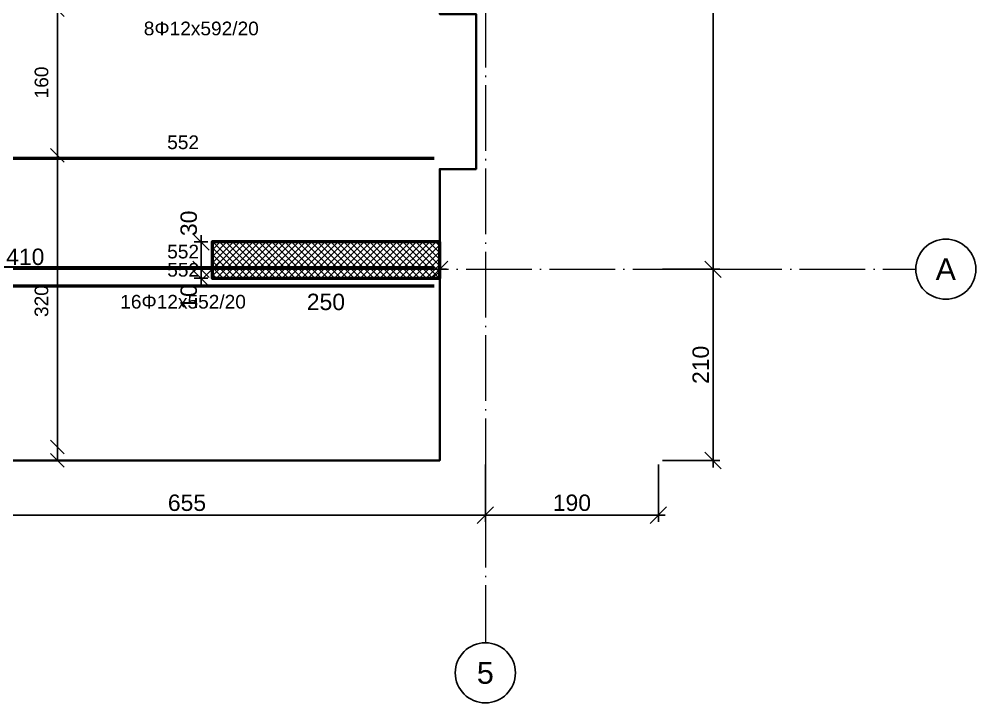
# Model space of a CAD drawing. Header units: millimetres. Extents: x -404 to 6018, y -5139 to 7890.
# Drawn here: x 1148 to 2198, y -466 to 285 of the extents above; entities that cross this region are included whole.
import ezdxf
from ezdxf.enums import TextEntityAlignment as Align

# ---------------------------------------------------------------- set-up
doc = ezdxf.new("R2010")
doc.units = ezdxf.units.MM
doc.linetypes.add('ZWCAD_ISO04W100', pattern=[30.5, 24, -3, 0.5, -3])
for name, color, linetype, lineweight in [('AXIS LINES', 255, 'ZWCAD_ISO04W100', 13), ('SLAB', 3, 'Continuous', 35), ('WALL', 10, 'Continuous', 53)]:
    doc.layers.add(name, color=color, linetype=linetype, lineweight=lineweight)
for name, color, linetype in [('FLOOR', 3, 'Continuous'), ('FW_AXIS', 7, 'Continuous'), ('FW_DIM', 7, 'Continuous'), ('FW_WALL_HATCH', 8, 'Continuous'), ('REB_BOT_MESH_X', 5, 'Continuous'), ('REB_BOT_MESH_X_RANGE', 5, 'Continuous'), ('REB_BOT_MESH_X_TEXT', 5, 'Continuous')]:
    doc.layers.add(name, color=color, linetype=linetype)
doc.styles.add('REBAR_TXT', font='arial.ttf')
doc.styles.get("Standard").update_dxf_attribs({"font": 'arial.ttf'})
doc.dimstyles.new('FW_DIM', dxfattribs={"dimtxt": 18, "dimasz": 9, "dimexe": 7.5, "dimexo": 4.5, "dimgap": 4.5, "dimtad": 1, "dimdec": 0, "dimtxsty": 'Standard', "dimtsz": 9, "dimcen": 2.5, "dimdle": 7.5, "dimclrd": 256, "dimclre": 256, "dimclrt": 7, "dimazin": 3, "dimtfac": 1, "dimtmove": 2, "dimatfit": 3})
doc.dimstyles.new('REBAR M-200', dxfattribs={"dimtxt": 15, "dimasz": 15, "dimexe": 25, "dimexo": 12.5, "dimgap": 10, "dimtad": 1, "dimdec": 0, "dimtxsty": 'Standard', "dimblk": 'NONE', "dimcen": 50, "dimse1": 1, "dimse2": 1, "dimclrd": 6, "dimclre": 6, "dimclrt": 7, "dimazin": 3, "dimtfac": 1, "dimtmove": 2, "dimatfit": 3, "dimldrblk": 'NONE', "dimlwd": 53})
doc.dimstyles.new('REBAR RANGE', dxfattribs={"dimtxt": 15, "dimasz": 2.5, "dimexe": 0, "dimexo": 0, "dimgap": 10, "dimtad": 1, "dimdec": 0, "dimtxsty": 'Standard', "dimtsz": 7.5, "dimcen": 2.5, "dimse1": 1, "dimse2": 1, "dimclrd": 6, "dimclre": 6, "dimclrt": 7, "dimazin": 3, "dimtfac": 1, "dimtmove": 2, "dimatfit": 3, "dimlwd": 25})

# ---------------------------------------------------------------- blocks, each defined once
blk = doc.blocks.new('*D313')
at = {"color": 6, "lineweight": 53}
blk.add_line((1052.5, -8.25), (1604, -8.25), dxfattribs=at)
at = {"layer": 'Defpoints'}
for p in [(1052.5, -8.25), (1052.5, -8.25), (1604, -8.25)]:
    blk.add_point(p, dxfattribs=at)
at = {"layer": 'REB_BOT_MESH_X', "color": 7, "insert": (1328.25, 9.25), "char_height": 15, "attachment_point": 5}
blk.add_mtext('552', dxfattribs=at)
blk = doc.blocks.new('_NONE')
blk = doc.blocks.new('*D359')
at = {"color": 6, "lineweight": 53}
blk.add_line((1052.5, 131.75), (1604, 131.75), dxfattribs=at)
at = {"layer": 'Defpoints'}
for p in [(1052.5, 131.75), (1052.5, 131.75), (1604, 131.75)]:
    blk.add_point(p, dxfattribs=at)
at = {"layer": 'REB_BOT_MESH_X', "color": 7, "insert": (1328.25, 149.25), "char_height": 15, "attachment_point": 5}
blk.add_mtext('552', dxfattribs=at)
blk = doc.blocks.new('*D415')
at = {"color": 6, "lineweight": 53}
blk.add_line((1052.5, 11.75), (1604, 11.75), dxfattribs=at)
at = {"layer": 'Defpoints'}
for p in [(1052.5, 11.75), (1052.5, 11.75), (1604, 11.75)]:
    blk.add_point(p, dxfattribs=at)
at = {"layer": 'REB_BOT_MESH_X', "color": 7, "insert": (1328.25, 29.25), "char_height": 15, "attachment_point": 5}
blk.add_mtext('552', dxfattribs=at)
blk = doc.blocks.new('_Oblique')
at = {"color": 0, "linetype": 'ByBlock', "lineweight": -2}
blk.add_line((-0.5, -0.5), (0.5, 0.5), dxfattribs=at)
blk = doc.blocks.new('*D476')
at = {"color": 6, "lineweight": 25}
blk.add_line((1190.375, -185), (1190.375, 135), dxfattribs=at)
at = {"layer": 'Defpoints'}
for p in [(1190.375, 135), (1190.375, -185), (1190.375, -185)]:
    blk.add_point(p, dxfattribs=at)
at = {"layer": 'REB_BOT_MESH_X_RANGE', "color": 6, "xscale": 15, "yscale": 15, "rotation": 90}
for p in [(1190.375, 135), (1190.375, -185)]:
    blk.add_blockref('_OBLIQUE', p, dxfattribs=at)
at = {"layer": 'REB_BOT_MESH_X_RANGE', "color": 7, "insert": (1172.875, -25), "char_height": 15, "attachment_point": 5, "rotation": 90}
blk.add_mtext('320', dxfattribs=at)
blk = doc.blocks.new('*D486')
at = {"color": 6, "lineweight": 25}
blk.add_line((1190.375, 135), (1190.375, 295), dxfattribs=at)
at = {"layer": 'Defpoints'}
for p in [(1190.375, 295), (1190.375, 135), (1190.375, 135)]:
    blk.add_point(p, dxfattribs=at)
at = {"layer": 'REB_BOT_MESH_X_RANGE', "color": 6, "xscale": 15, "yscale": 15, "rotation": 90}
for p in [(1190.375, 295), (1190.375, 135)]:
    blk.add_blockref('_OBLIQUE', p, dxfattribs=at)
at = {"layer": 'REB_BOT_MESH_X_RANGE', "color": 7, "insert": (1172.875, 215), "char_height": 15, "attachment_point": 5, "rotation": 90}
blk.add_mtext('160', dxfattribs=at)
blk = doc.blocks.new('*D496')
at = {"color": 6, "lineweight": 25}
blk.add_line((1190.375, -199.90001), (1190.375, 1895), dxfattribs=at)
at = {"layer": 'Defpoints'}
for p in [(1190.375, 1895), (1190.375, -199.90001), (1190.375, -199.90001)]:
    blk.add_point(p, dxfattribs=at)
at = {"layer": 'REB_BOT_MESH_X_RANGE', "color": 6, "xscale": 15, "yscale": 15, "rotation": 90}
for p in [(1190.375, 1895), (1190.375, -199.90001)]:
    blk.add_blockref('_OBLIQUE', p, dxfattribs=at)
at = {"layer": 'REB_BOT_MESH_X_RANGE', "color": 7, "insert": (1172.875, 847.549995), "char_height": 15, "attachment_point": 5, "rotation": 90}
blk.add_mtext('2095', dxfattribs=at)
blk = doc.blocks.new('*D519')
for p, q in [((1348, -7.5), (1348, 17.5)), ((1355.5, 10), (1340.5, 10)), ((1355.5, 0), (1340.5, 0))]:
    blk.add_line(p, q)
at = {"layer": 'Defpoints'}
for p in [(1348, 0), (1360, 10), (1360, 0)]:
    blk.add_point(p, dxfattribs=at)
at = {"layer": 'FW_DIM', "xscale": 18, "yscale": 18, "rotation": 90}
for p in [(1348, 10), (1348, 0)]:
    blk.add_blockref('_OBLIQUE', p, dxfattribs=at)
at = {"layer": 'FW_DIM', "color": 7, "insert": (1334.5, -20.4), "char_height": 18, "attachment_point": 5, "rotation": 90}
blk.add_mtext('10', dxfattribs=at)
blk = doc.blocks.new('*D520')
for p, q in [((1348, 2.5), (1348, 47.5)), ((1355.5, 40), (1340.5, 40)), ((1355.5, 10), (1340.5, 10))]:
    blk.add_line(p, q)
at = {"layer": 'Defpoints'}
for p in [(1360, 40), (1348, 10), (1360, 10)]:
    blk.add_point(p, dxfattribs=at)
at = {"layer": 'FW_DIM', "xscale": 18, "yscale": 18, "rotation": 90}
for p in [(1348, 40), (1348, 10)]:
    blk.add_blockref('_OBLIQUE', p, dxfattribs=at)
at = {"layer": 'FW_DIM', "color": 7, "insert": (1334.5, 60.4), "char_height": 18, "attachment_point": 5, "rotation": 90}
blk.add_mtext('30', dxfattribs=at)
blk = doc.blocks.new('*D582')
for p, q in [((950, 14.5), (950, 17.5)), ((1360, 14.5), (1360, 17.5)), ((942.5, 10), (1367.5, 10))]:
    blk.add_line(p, q)
at = {"layer": 'Defpoints'}
for p in [(950, 10), (950, 10), (1360, 10)]:
    blk.add_point(p, dxfattribs=at)
at = {"layer": 'FW_DIM', "xscale": 18, "yscale": 18}
for p in [(950, 10), (1360, 10)]:
    blk.add_blockref('_OBLIQUE', p, dxfattribs=at)
at = {"layer": 'FW_DIM', "color": 7, "insert": (1155, 23.5), "char_height": 18, "attachment_point": 5}
blk.add_mtext('410', dxfattribs=at)
blk = doc.blocks.new('*D583')
for p, q in [((1360, 14.5), (1360, 17.5)), ((1610, 14.5), (1610, 17.5)), ((1352.5, 10), (1617.5, 10))]:
    blk.add_line(p, q)
at = {"layer": 'Defpoints'}
for p in [(1360, 10), (1360, 10), (1610, 10)]:
    blk.add_point(p, dxfattribs=at)
at = {"layer": 'FW_DIM', "xscale": 18, "yscale": 18}
for p in [(1360, 10), (1610, 10)]:
    blk.add_blockref('_OBLIQUE', p, dxfattribs=at)
at = {"layer": 'FW_DIM', "color": 7, "insert": (1485, -26), "char_height": 18, "attachment_point": 5}
blk.add_mtext('250', dxfattribs=at)
blk = doc.blocks.new('*D679')
for p, q in [((1005, -204.5), (1005, -267.5)), ((1660, -204.5), (1660, -267.5)), ((997.5, -260), (1667.5, -260))]:
    blk.add_line(p, q)
at = {"layer": 'Defpoints'}
for p in [(1005, -200), (1660, -200), (1005, -260)]:
    blk.add_point(p, dxfattribs=at)
at = {"layer": 'FW_DIM', "xscale": 18, "yscale": 18}
for p in [(1005, -260), (1660, -260)]:
    blk.add_blockref('_OBLIQUE', p, dxfattribs=at)
at = {"layer": 'FW_DIM', "color": 7, "insert": (1332.5, -246.5), "char_height": 18, "attachment_point": 5}
blk.add_mtext('655', dxfattribs=at)
blk = doc.blocks.new('*D680')
for p, q in [((1660, -204.5), (1660, -267.5)), ((1850, -204.5), (1850, -267.5)), ((1652.5, -260), (1857.5, -260))]:
    blk.add_line(p, q)
at = {"layer": 'Defpoints'}
for p in [(1660, -200), (1850, -200), (1660, -260)]:
    blk.add_point(p, dxfattribs=at)
at = {"layer": 'FW_DIM', "xscale": 18, "yscale": 18}
for p in [(1660, -260), (1850, -260)]:
    blk.add_blockref('_OBLIQUE', p, dxfattribs=at)
at = {"layer": 'FW_DIM', "color": 7, "insert": (1755, -246.5), "char_height": 18, "attachment_point": 5}
blk.add_mtext('190', dxfattribs=at)
blk = doc.blocks.new('*D691')
for p, q in [((1910, -207.5), (1910, 17.5)), ((1854.5, 10), (1917.5, 10)), ((1854.5, -200), (1917.5, -200))]:
    blk.add_line(p, q)
at = {"layer": 'Defpoints'}
for p in [(1850, 10), (1850, -200), (1910, -200)]:
    blk.add_point(p, dxfattribs=at)
at = {"layer": 'FW_DIM', "xscale": 18, "yscale": 18, "rotation": 90}
for p in [(1910, 10), (1910, -200)]:
    blk.add_blockref('_OBLIQUE', p, dxfattribs=at)
at = {"layer": 'FW_DIM', "color": 7, "insert": (1896.5, -95), "char_height": 18, "attachment_point": 5, "rotation": 90}
blk.add_mtext('210', dxfattribs=at)
blk = doc.blocks.new('*D692')
for p, q in [((1910, 2.5), (1910, 647.5)), ((1854.5, 640), (1917.5, 640)), ((1854.5, 10), (1917.5, 10))]:
    blk.add_line(p, q)
at = {"layer": 'Defpoints'}
for p in [(1850, 640), (1850, 10), (1910, 10)]:
    blk.add_point(p, dxfattribs=at)
at = {"layer": 'FW_DIM', "xscale": 18, "yscale": 18, "rotation": 90}
for p in [(1910, 640), (1910, 10)]:
    blk.add_blockref('_OBLIQUE', p, dxfattribs=at)
at = {"layer": 'FW_DIM', "color": 7, "insert": (1896.5, 325), "char_height": 18, "attachment_point": 5, "rotation": 90}
blk.add_mtext('630', dxfattribs=at)

msp = doc.modelspace()

# ---------------------------------------------------------------- hatches: boundary and pattern name
at = {"layer": 'FW_WALL_HATCH'}
h = msp.add_hatch(dxfattribs=at)
h.set_pattern_fill('ANSI37', scale=1.6)
h.paths.add_polyline_path([(1360, 40), (1610, 40), (1610, 40), (1610, 0), (1360, 0), (1360, 40)])

# ---------------------------------------------------------------- linework, layer by layer
at = {"layer": 'AXIS LINES', "color": 0, "ltscale": 3}
for points in [[(1660, 3140), (1660, -400.1)], [(-282.6, 10), (2132.4, 10)]]:
    msp.add_lwpolyline(points, dxfattribs=at)
at = {"layer": 'FLOOR'}
msp.add_line((1205, -199.9), (1315, -199.9), dxfattribs=at)
at = {"layer": 'FW_AXIS'}
for centre in [(2165.4, 10), (1660, -433.1)]:
    msp.add_circle(centre, 33, dxfattribs=at)
at = {"layer": 'SLAB', "ltscale": 0.08}
msp.add_lwpolyline([(910, -199.9), (1610, -199.9), (1610, -48.2), (1609.9, 120), (1649.9, 120), (1649.9, 290.1), (1609.9, 290.1), (1609.9, 320), (1690, 320), (1690, 550), (1630, 550), (1630, 605), (1680, 605), (1680, 720), (1795, 720), (1795, 1240), (1680, 1240), (1680, 1350), (1610, 1350), (1610, 1379.9), (1780, 1379.9), (1779.9, 1900)], dxfattribs=at)
at = {"layer": 'WALL', "ltscale": 0.08}
msp.add_lwpolyline([(1610, 40), (1360, 40), (1360, 0), (1610, 0), (1610, 40)], dxfattribs=at)

# ---------------------------------------------------------------- texts
at = {"layer": 'FW_AXIS', "color": 7, "style": 'REBAR_TXT'}
for s, p in [('A', (2165.4, 10)), ('5', (1660, -433.1))]:
    msp.add_text(s, height=24, dxfattribs=at).set_placement(p, align=Align.MIDDLE_CENTER)
at = {"layer": 'REB_BOT_MESH_X_TEXT', "color": 7, "style": 'REBAR_TXT'}
for s, p in [('8Φ12x592/20', (1348.2, 281.8)), ('16Φ12x552/20', (1328.2, -18.2))]:
    msp.add_text(s, height=15, dxfattribs=at).set_placement(p, align=Align.TOP_CENTER)

# ---------------------------------------------------------------- dimensions: what is measured, and where the dimension line sits
at = {"layer": 'FW_DIM'}
for base, p1, p2, picture, middle in [((1910, 10), (1850, 10), (1850, 640), '*D692', (1896.5, 325)), ((1910, -200), (1850, -200), (1850, 10), '*D691', (1896.5, -95))]:
    dim = msp.add_linear_dim(base=base, p1=p1, p2=p2, angle=90, dimstyle='FW_DIM', dxfattribs=at)
    dim.commit()
    dim.dimension.update_dxf_attribs({"geometry": picture, "text_midpoint": middle})
for base, p1, p2, text, picture, middle in [((1348, 10), (1360, 10), (1360, 40), '30', '*D520', (1334.5, 60.4)), ((1348, 0), (1360, 0), (1360, 10), '10', '*D519', (1334.5, -20.4))]:
    dim = msp.add_linear_dim(base=base, p1=p1, p2=p2, angle=90, text=text, dimstyle='FW_DIM', override={"dimtmove": 2}, dxfattribs=at)
    dim.commit()
    dim.dimension.update_dxf_attribs({"geometry": picture, "text_midpoint": middle, "dimtype": 160})
for base, p1, p2, text, picture, middle in [((950, 10), (950, 10), (1360, 10), '410', '*D582', (1155, 23.5)), ((1360, 10), (1360, 10), (1610, 10), '250', '*D583', (1485, -26))]:
    dim = msp.add_linear_dim(base=base, p1=p1, p2=p2, text=text, dimstyle='FW_DIM', override={"dimtmove": 2}, dxfattribs=at)
    dim.commit()
    dim.dimension.update_dxf_attribs({"geometry": picture, "text_midpoint": middle, "dimtype": 160})
for base, p1, p2, picture, middle in [((1005, -260), (1005, -200), (1660, -200), '*D679', (1332.5, -246.5)), ((1660, -260), (1660, -200), (1850, -200), '*D680', (1755, -246.5))]:
    dim = msp.add_linear_dim(base=base, p1=p1, p2=p2, dimstyle='FW_DIM', dxfattribs=at)
    dim.commit()
    dim.dimension.update_dxf_attribs({"geometry": picture, "text_midpoint": middle})
at = {"layer": 'REB_BOT_MESH_X'}
for base, p1, p2, picture, middle in [((1052.5, 131.75), (1052.5, 131.75), (1604, 131.75), '*D359', (1328.25, 149.25)), ((1052.5, 11.75), (1052.5, 11.75), (1604, 11.75), '*D415', (1328.25, 29.25)), ((1052.5, -8.25), (1052.5, -8.25), (1604, -8.25), '*D313', (1328.25, 9.25))]:
    dim = msp.add_linear_dim(base=base, p1=p1, p2=p2, dimstyle='REBAR M-200', dxfattribs=at)
    dim.commit()
    dim.dimension.update_dxf_attribs({"geometry": picture, "text_midpoint": middle})
at = {"layer": 'REB_BOT_MESH_X_RANGE'}
for base, p1, p2, picture, middle in [((1190.4, -199.9), (1190.4, -199.9), (1190.4, 1895), '*D496', (1172.9, 847.5)), ((1190.4, 135), (1190.4, 135), (1190.4, 295), '*D486', (1172.9, 215)), ((1190.4, -185), (1190.4, -185), (1190.4, 135), '*D476', (1172.9, -25))]:
    dim = msp.add_linear_dim(base=base, p1=p1, p2=p2, angle=90, dimstyle='REBAR RANGE', dxfattribs=at)
    dim.commit()
    dim.dimension.update_dxf_attribs({"geometry": picture, "text_midpoint": middle})

doc.saveas('drawing.dxf')
